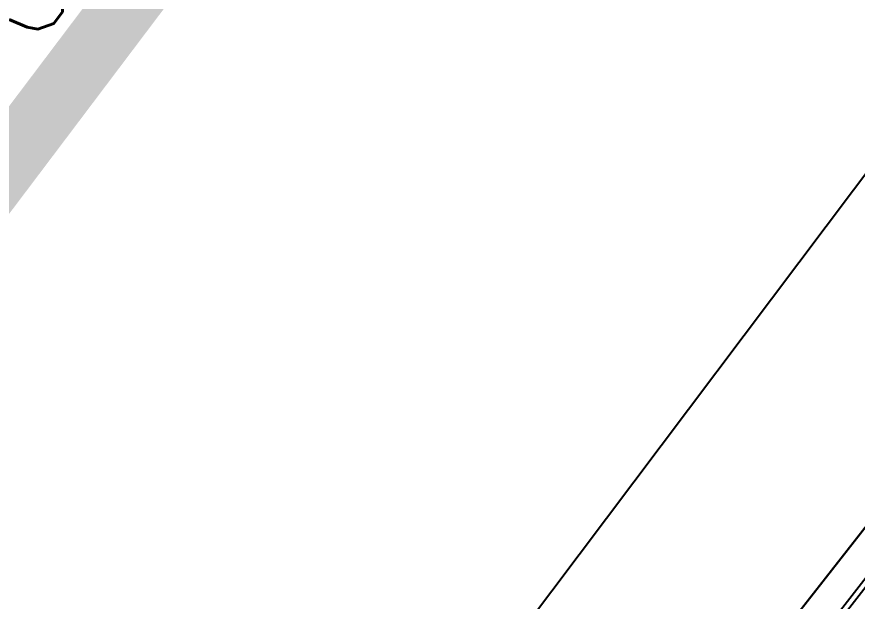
# Model space of a CAD drawing. Extents: x -111898 to 889894, y -2 to 1194865.
# Drawn here: x 553955 to 559134, y 925577 to 929182 of the extents above; entities that cross this region are included whole.
import ezdxf

# ---------------------------------------------------------------- set-up
doc = ezdxf.new("R2010")
doc.units = 0
doc.header["$LTSCALE"] = 10
doc.header["$MEASUREMENT"] = 0
for name, color, linetype in [('0-WALL', 252, 'Continuous'), ('Gps-ZF雨水', 4, 'TG_Y'), ('TEXT_雨水', 4, 'Continuous'), ('WALL', 252, 'Continuous')]:
    doc.layers.add(name, color=color, linetype=linetype)
doc.styles.add('_TWT_PIPEDN', font='SIMPLEX', dxfattribs={"width": 0.6, "height": 3, "bigfont": 'HZTXT'})
doc.styles.add('TG_LINETYPE', font='SIMPLEX', dxfattribs={"width": 0.8, "height": 3.5, "bigfont": 'HZTXT'})
doc.linetypes.add('TG_Y', pattern='A,2,-0.3,["Y",TG_LINETYPE,S=0.1,R=0,X=-0.25,Y=-0.15],0', length=2.3)

msp = doc.modelspace()

# ---------------------------------------------------------------- hatches: boundary and pattern name
at = {"layer": '0-WALL'}
h = msp.add_hatch(dxfattribs=at)
h.set_pattern_fill('草坪或沼泽', color=8, scale=400, angle=-0.20026)
h.set_pattern_definition([(359.79974, (-824318.4, 704905.5), (1605.5824, 1594.398), [240, -48, 64, -48, 240, -960]), (359.79974, (-824398.3, 704953.8), (1605.5824, 1594.398), [160, -120, 240, -120, 160, -800]), (359.79974, (-823836, 705591.9), (1605.5824, 1594.398), [200, -80, 200, -1120]), (359.79974, (-824634.9, 705914.7), (1605.5824, 1594.398), [80, -160, 80, -1280]), (89.79974, (-824474.9, 705914.1), (-1594.398, 1605.5824), [144, -1456]), (89.79974, (-823998.3, 704952.4), (-1594.398, 1605.5824), [160, -1440]), (89.79974, (-823596, 705591), (-1594.398, 1605.5824), [160, -1440]), (44.79974, (-823790.3, 704935.7), (5.5922, 1599.9902), [160, -2102.7417]), (134.79974, (-824206.3, 704937.2), (-1599.9902, 5.5922), [160, -2102.7417]), (63.23469, (-823838.3, 704943.9), (5.5922, 1599.99023), [160, -3417.7088]), (75.7635, (-823918.27, 704952.15), (5.59221, 1599.99023), [160, -6436.969]), (75.7635, (-823516.03, 705590.75), (5.59221, 1599.99023), [128, -6468.969]), (75.7635, (-824442.9, 705914), (5.59221, 1599.99023), [112, -6484.969]), (103.835987, (-824078.27, 704952.7), (5.59221, 1599.99023), [160, -6436.969]), (103.835987, (-823676.03, 705591.3), (5.59221, 1599.99023), [128, -6468.969]), (103.835987, (-824506.9, 705914.2), (5.59221, 1599.99023), [112, -6484.969]), (116.364795, (-824158.3, 704945), (5.5922, 1599.99023), [160, -3417.7069])])
edge = h.paths.add_edge_path()
edge.add_line((741503.08, 933538.38), (741712.87, 934018.57))
edge.add_line((741712.87, 934018.57), (745060.96, 941812.89))
edge.add_line((745060.96, 941812.89), (766890.86, 1001849.76))
edge.add_line((766890.86, 1001849.76), (760346.98, 1016169.02))
edge.add_line((760346.98, 1016169.02), (737579.78, 1026362.54))
edge.add_line((737579.78, 1026362.54), (720756.11, 1037729.77))
edge.add_line((720756.11, 1037729.77), (653654.65, 1067773.01))
edge.add_line((653654.65, 1067773.01), (467795.25, 820503.81))
edge.add_line((467795.25, 820503.81), (468143.58, 820404.89))
edge.add_line((468143.58, 820404.89), (647181.92, 1058601.18))
edge.add_line((647181.92, 1058601.18), (648464.56, 1058132.56))
edge.add_line((648464.56, 1058132.56), (650350.23, 1063296.8))
edge.add_line((650350.23, 1063296.8), (720796.15, 1037558.69))
edge.add_line((720796.15, 1037558.69), (718909.6, 1032395.07))
edge.add_line((718909.6, 1032395.07), (725484.49, 1029992.9))
edge.add_line((725484.49, 1029992.9), (726513.26, 1032808.65))
edge.add_line((726513.26, 1032808.65), (729331.07, 1031779.14))
edge.add_line((729331.07, 1031779.14), (728302.36, 1028963.46))
edge.add_line((728302.36, 1028963.46), (747084.56, 1022101.19))
edge.add_line((747084.56, 1022101.19), (755217.14, 1018452.95))
edge.add_arc((743028.5, 1006160.87), 17310.64, -14.619994, 45.242091, ccw=False)
edge.add_line((759778.64, 1001791.54), (760685.99, 1001458.08))
edge.add_line((760685.99, 1001458.08), (765094.65, 999847.31))
edge.add_line((765094.65, 999847.31), (740941.69, 933744.02))
edge.add_line((740941.69, 933744.02), (741503.08, 933538.38))

# ---------------------------------------------------------------- linework, layer by layer
msp.add_lwpolyline([(538866.53, 897594.94), (540564.37, 902241.95), (583454.23, 957054.5), (585074.39, 956462.56), (585689.2, 958145.32, 0.2033274), (578593.17, 954034.59), (536751.57, 898367.67)], format="xyb", close=True, dxfattribs=at)
at = {"layer": 'Gps-ZF雨水', "ltscale": 0.1, "const_width": 400}
msp.add_lwpolyline([(552013.74, 925786.94), (555247.44, 930075.24)], dxfattribs=at)
at = {"layer": 'WALL', "color": 8}
for p, q in [((540746.79, 902158.45), (572549.71, 942796.2)), ((540776.29, 902142.06), (572575.96, 942775.65))]:
    msp.add_line(p, q, dxfattribs=at)
msp.add_lwpolyline([(539724.47, 899943.12), (540564.37, 902241.95), (575898.74, 947392.18), (576134.99, 947207.29)], dxfattribs=at)

# ---------------------------------------------------------------- texts
at = {"layer": 'TEXT_雨水', "style": '_TWT_PIPEDN', "width": 0.557143}
msp.add_text('L=5.97', height=1225, rotation=52.98099, dxfattribs=at).set_placement((553284.82, 927950.07))

doc.saveas('drawing.dxf')
